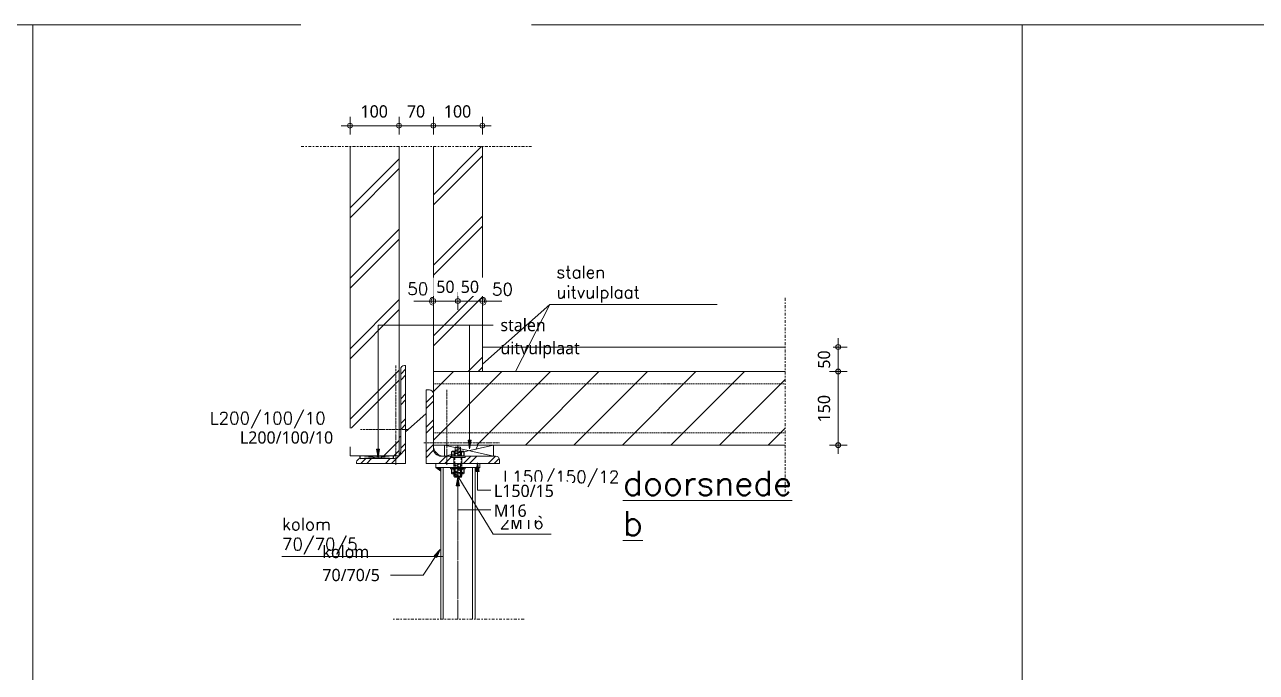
# Model space of a CAD drawing. Header units: millimetres. Extents: x -14163 to 55687, y -143 to 37302.
# Drawn here: x 24240 to 26753, y 34302 to 35622 of the extents above; entities that cross this region are included whole.
import ezdxf

# ---------------------------------------------------------------- set-up
doc = ezdxf.new("R2010")
doc.units = ezdxf.units.MM
for name, pattern in [('Dash', [6.35, 3.175, -3.175]), ('IMPORT-CENTER _3_', [1016, 635, -127, 127, -127]), ('IMPORT-HIDDEN _3_', [190.5, 127, -63.5]), ('MV_center', [15, 6, -3, 3, -3]), ('MV_hartlijn_staal', [6.6, 5, -0.8, 0, -0.8]), ('MV_hidden', [3.75, 2.5, -1.25]), ('Streep 1_1', [2, 1, -1])]:
    doc.linetypes.add(name, pattern=pattern)
for name, color, linetype, lineweight in [('A-ANNO-DIMS', 211, 'Continuous', 13), ('A-ANNO-DIMS-10', 211, 'Continuous', 13), ('A-DETL', 90, 'Continuous', 13), ('A-DETL-GENF', 92, 'Continuous', 18), ('A-DETL-GENF-HDLN', 1, 'Dash', 18), ('A-DETL-IDEN', 3, 'Continuous', 18), ('ARCERING', 55, 'Continuous', 13), ('AS', 1, 'IMPORT-CENTER _3_', 13), ('doorbraakdetails_dwg', 8, 'Continuous', 13), ('G-ANNO-TEXT', 231, 'Continuous', 13), ('MAATVOERING', 1, 'Continuous', 13), ('STAAL', 2, 'Continuous', 13)]:
    doc.layers.add(name, color=color, linetype=linetype, lineweight=lineweight)
doc.styles.add('RomanS', font='romans__.ttf', dxfattribs={"height": 635})
doc.styles.add('RomanS_1', font='romans__.ttf', dxfattribs={"height": 1270})
doc.styles.add('Segoe UI_3', font='segoeui.ttf', dxfattribs={"height": 25})
doc.dimstyles.new('2_5_mm', dxfattribs={"dimscale": 304.8, "dimtxt": 26.184099, "dimasz": 0.032808, "dimexe": 0.059055, "dimexo": 0.0625, "dimgap": 0.029528, "dimtad": 1, "dimdec": 0, "dimzin": 0, "dimdsep": 46, "dimtxsty": 'Segoe UI_3', "dimblk1": 'DOTBLANK', "dimblk2": 'DOTBLANK', "dimsah": 1, "dimcen": 0.09, "dimdle": 0.059055, "dimazin": 0, "dimtfac": 1, "dimtdec": 4, "dimtix": 1, "dimtmove": 0, "dimatfit": 3, "dimfxl": 0.059055, "dimfxlon": 1, "dimtvp": 1, "dimtfill": 1, "dimtolj": 1, "dimtzin": 0, "dimarcsym": 2})
pattern_1 = [(45, (0, 0), (-71.84205, 71.84205), []), (45, (20.32, 0), (-71.84205, 71.84205), [])]

# ---------------------------------------------------------------- blocks, each defined once
blk = doc.blocks.new('doorbraakdetails_dwg_HOEK20010010-V30-Details Constructie')
at = {"color": 2, "lineweight": 13}
for start, end in [(340.028763, 0), (270, 289.971237), (295.028763, 320.3631417), (322.2313693, 334.971237)]:
    blk.add_arc((28.956, 24.892), 76.2, start, end, dxfattribs=at)
blk = doc.blocks.new('doorbraakdetails_dwg_HOEK15015012-5098796-Details Constructie')
at = {"lineweight": 13}
h = blk.add_hatch(dxfattribs=at)
h.set_pattern_fill('FP_19', color=1, style=0, pattern_type=2)
h.set_pattern_definition([(45, (-153910.9, -224664.5), (-336.7596, 336.7596), [])])
h.paths.add_polyline_path([(-381, 787), (-381, 952), (-387, 871), (-406, 787), (-433, 715), (-472, 644), (-521, 578), (-578, 521), (-644, 472), (-715, 433), (-791, 404), (-871, 387), (-952, 381), (-787, 381), (-682, 395), (-584, 435), (-500, 500), (-433, 590), (-395, 682), (-385, 755)])
at = {"color": 2, "lineweight": 13}
blk.add_arc((-952, 952), 571, 270, 0, dxfattribs=at)
blk = doc.blocks.new('doorbraakdetails_dwg_DOT2035-5098797-Details Constructie')
at = {"layer": 'MAATVOERING'}
blk.add_line((10963, 17735), (11471, 17735), dxfattribs=at)
blk.add_arc((11471, 17735), 203, 90, 270, dxfattribs=at)
blk = doc.blocks.new('doorbraakdetails_dwg_DOT2035-5098800-Details Constructie')
at = {"layer": 'MAATVOERING'}
blk.add_line((14519, 17735), (14011, 17735), dxfattribs=at)
blk.add_arc((14011, 17735), 203, 270, 90, dxfattribs=at)
blk = doc.blocks.new('doorbraakdetails_dwg_MOER-5098697-Details Constructie')
at = {"layer": 'ARCERING', "color": 2}
for p, q in [((-5.1, 3.7), (-5.1, 0.3)), ((-3.8, 4.1), (3.8, 4.1)), ((-3.8, 0), (3.8, 0)), ((-2.5, 3.7), (-2.5, 0.3)), ((2.5, 3.7), (2.5, 0.3)), ((5.1, 3.7), (5.1, 0.3))]:
    blk.add_line(p, q, dxfattribs=at)
for centre, radius, start, end in [((-3.8, 1.4), 2.66, 61.4929, 118.5071), ((-3.8, 2.7), 2.66, 241.4929, 298.5071), ((0, -6.1), 10.2, 75.5225, 104.4775), ((0, 10.2), 10.2, 255.5225, 284.4775), ((3.8, 1.4), 2.66, 61.4929, 118.5071), ((3.8, 2.7), 2.66, 241.4929, 298.5071)]:
    blk.add_arc(centre, radius, start, end, dxfattribs=at)
blk = doc.blocks.new('doorbraakdetails_dwg_MOER_BOUT_MOER10-5098801-Details Constructie')
at = {"layer": 'ARCERING', "flags": 128}
for points in [[(-130, 695), (114, 622), (-130, 548), (114, 475), (-130, 402), (114, 328), (-111, 260)], [(49, -92), (114, -112), (-130, -185), (114, -259), (-130, -332), (114, -405), (-130, -479), (114, -552), (-130, -625), (114, -699)]]:
    blk.add_lwpolyline(points, dxfattribs=at)
at = {"layer": 'MAATVOERING', "color": 2}
blk.add_line((114, -699), (114, -92), dxfattribs=at)
at = {"layer": 'MAATVOERING', "color": 2, "flags": 128}
for points in [[(114, 260), (114, 694), (-130, 694), (-130, 260)], [(-130, -92), (-130, -699), (114, -699)]]:
    blk.add_lwpolyline(points, dxfattribs=at)
at = {"xscale": 56.25, "yscale": 56.25, "zscale": 56.25}
for p in [(-8, 269), (-8, -521)]:
    blk.add_blockref('doorbraakdetails_dwg_MOER-5098697-Details Constructie', p, dxfattribs=at)
blk = doc.blocks.new('doorbraakdetails_dwg_A$C2BE35F5E-5098802-Details Constructie')
at = {"color": 250, "lineweight": 13}
for p, q in [((11471, 12938), (11471, 16044)), ((7670, 9585), (7670, 9726)), ((9358, 9726), (7682, 9585)), ((7709, 9726), (9403, 9586)), ((9397, 9585), (9397, 9726))]:
    blk.add_line(p, q, dxfattribs=at)
at = {"color": 1, "lineweight": 13}
blk.add_line((14011, 15364), (29699, 15364), dxfattribs=at)
at = {"color": 250, "lineweight": 13, "flags": 128}
blk.add_lwpolyline([(14595, 9712), (14595, 10284), (12042, 9712), (12042, 10284)], close=True, dxfattribs=at)
at = {"layer": 'AS'}
for p, q in [((12741, 10284), (12741, 9712)), ((12741, 9331), (12741, 1282))]:
    blk.add_line(p, q, dxfattribs=at)
at = {"layer": 'MAATVOERING'}
for p, q in [((10963, 17735), (10455, 17735)), ((17510, 17562), (14011, 14478)), ((14519, 17735), (15027, 17735)), ((11090, 11904), (10032, 10972)), ((9778, 10748), (9693, 10673)), ((13780, 10284), (13668, 10066)), ((8619, 9726), (8541, 9658)), ((3622, 4515), (11977, 4515))]:
    blk.add_line(p, q, dxfattribs=at)
at = {"layer": 'MAATVOERING', "flags": 128}
for points in [[(26181, 17562), (17510, 17562), (15732, 14094)], [(17581, 5676), (14566, 5676), (12741, 8677)]]:
    blk.add_lwpolyline(points, dxfattribs=at)
at = {"layer": 'STAAL'}
for p, q in [((11598, 9331), (11598, 9128)), ((11852, 9128), (13630, 9128)), ((11852, 8942), (11852, 1282)), ((13630, 8942), (13630, 1282)), ((13884, 9128), (13884, 9331))]:
    blk.add_line(p, q, dxfattribs=at)
at = {"layer": 'STAAL', "linetype": 'IMPORT-HIDDEN _3_'}
for p, q in [((11979, 9128), (11979, 1282)), ((13503, 9128), (13503, 1282))]:
    blk.add_line(p, q, dxfattribs=at)
for name in ['doorbraakdetails_dwg_DOT2035-5098797-Details Constructie', 'doorbraakdetails_dwg_DOT2035-5098800-Details Constructie']:
    blk.add_blockref(name, (0, 0))
at = {"rotation": 270}
blk.add_blockref('doorbraakdetails_dwg_HOEK15015012-5098796-Details Constructie', (11090, 9331), dxfattribs=at)
for name, p, xscale, yscale, zscale in [('doorbraakdetails_dwg_HOEK20010010-V30-Details Constructie', (9252, 9842), 5, 5, 5), ('doorbraakdetails_dwg_MOER_BOUT_MOER10-5098801-Details Constructie', (12749, 9431), 1.08, 1.08, 1.08)]:
    blk.add_blockref(name, p, dxfattribs=dict(xscale=xscale, yscale=yscale, zscale=zscale))
at = {"layer": 'MAATVOERING', "color": 2, "char_height": 635, "line_spacing_factor": 0.983083, "style": 'RomanS'}
for s, insert, width, attachment_point in [('stalen\\Puitvulplaat', (17842, 19564), 5915.57, 1), ('50', (10664, 18695), 1469.23, 2), ('50', (15052, 18673), 1469.23, 2), ('L200/100/10', (-121, 12001), 8096.21, 1), ('L150/150/12', (15091, 8961), 8096.21, 1), ('kolom\\P70/70/5', (3625, 6517), 5296.95, 1), ('2M16', (14898, 6586), 3085.38, 1)]:
    blk.add_mtext(s, dxfattribs=dict(at, insert=insert, width=width, attachment_point=attachment_point))
at = {"layer": 'MAATVOERING', "color": 6, "insert": (21297, 8952), "char_height": 1270, "width": 11898.77, "attachment_point": 1, "line_spacing_factor": 0.983083, "style": 'RomanS_1'}
blk.add_mtext('\\Ldoorsnede\\Pb', dxfattribs=at)
blk = doc.blocks.new('doorbraakdetails_dwg-4168051-Details Constructie')
at = {"layer": 'MAATVOERING'}
for p, q in [((114199, 223774), (242241, 223774)), ((228343, 179157), (228343, 223774)), ((254179, 223774), (351028, 223774)), ((279604, 98107), (279604, 223774))]:
    blk.add_line(p, q, dxfattribs=at)
blk.add_blockref('doorbraakdetails_dwg_A$C2BE35F5E-5098802-Details Constructie', (237629, 191718))
blk = doc.blocks.new('28 Staalprofielen- L-2d - L150_15-3532981-Details Constructie')
at = {"layer": 'A-DETL-GENF', "lineweight": 13}
h = blk.add_hatch(dxfattribs=at)
h.set_pattern_fill('FP_180', color=256, style=0, pattern_type=2)
h.set_pattern_definition([(45, (-25058.503, -34727.282), (-25.144717, 25.144717), []), (45, (-25058.503, -34689.182), (-25.144717, 25.144717), [])])
h.paths.add_polyline_path([(150, 0), (150, 7), (149.7, 9.1), (148.9, 11), (147.7, 12.7), (146, 13.9), (144.1, 14.7), (142, 15), (31, 15), (26.9, 15.5), (23, 17.1), (19.7, 19.7), (17.1, 23), (15.5, 26.9), (15, 31), (15, 142), (14.7, 144.1), (13.9, 146), (12.7, 147.7), (11, 148.9), (9.1, 149.7), (7, 150), (0, 150), (0, 0)])
at = {"layer": 'A-DETL-GENF'}
for p, q in [((7, 150), (0, 150)), ((0, 150), (0, 0)), ((15, 31), (15, 142)), ((0, 0), (150, 0)), ((142, 15), (31, 15)), ((150, 0), (150, 7))]:
    blk.add_line(p, q, dxfattribs=at)
at = {"layer": 'A-DETL-GENF', "linetype": 'MV_hartlijn_staal', "lineweight": 13}
for p, q in [((42.5, 150), (42.5, -2.6)), ((-4.6, 42.5), (150, 42.5))]:
    blk.add_line(p, q, dxfattribs=at)
at = {"layer": 'A-DETL-GENF'}
for centre, radius, start, end in [((7, 142), 8, 360, 90), ((31, 31), 16, 180, 270), ((142, 7), 8, 360, 90)]:
    blk.add_arc(centre, radius, start, end, dxfattribs=at)
blk = doc.blocks.new('28 Staalprofielen- L-2d - L200_100_10-V91-Details Constructie')
at = {"layer": 'A-DETL-GENF', "lineweight": 13}
h = blk.add_hatch(dxfattribs=at)
h.set_pattern_fill('FP_181', color=256, style=0, pattern_type=2)
h.set_pattern_definition([(225, (25016.852, 34727.282), (25.144717, -25.144717), []), (225, (25016.852, 34689.182), (25.144717, -25.144717), [])])
h.paths.add_polyline_path([(100, 0), (0, 0), (0, -200), (2.5, -200), (4.4, -199.7), (6.2, -199), (7.8, -197.8), (9, -196.3), (9.7, -194.4), (10, -192.5), (10, -25), (10.5, -21.1), (12, -17.5), (14.4, -14.4), (17.5, -12), (21.1, -10.5), (25, -10), (92.5, -10), (94.4, -9.7), (96.2, -9), (97.8, -7.8), (99, -6.3), (99.7, -4.4), (100, -2.5)])
at = {"layer": 'A-DETL-GENF'}
for p, q in [((0, 0), (0, -200)), ((100, 0), (0, 0)), ((100, -2.5), (100, 0)), ((10, -192.5), (10, -25)), ((25, -10), (92.5, -10)), ((0, -200), (2.5, -200))]:
    blk.add_line(p, q, dxfattribs=at)
at = {"layer": 'A-DETL-GENF', "linetype": 'MV_hartlijn_staal', "lineweight": 13}
for p, q in [((20.1, -200), (20.1, 2.6)), ((-4.6, -69.3), (100, -69.3))]:
    blk.add_line(p, q, dxfattribs=at)
at = {"layer": 'A-DETL-GENF'}
for centre, radius, start, end in [((25, -25), 15, 90, 180), ((92.5, -2.5), 7.5, 270, 0), ((2.5, -192.5), 7.5, 270, 0)]:
    blk.add_arc(centre, radius, start, end, dxfattribs=at)
blk = doc.blocks.new('00 bout_moer - M16-4299270-Details Constructie')
at = {"layer": 'A-DETL-GENF'}
for p, q in [((-13, 11.6), (-11.7, 13)), ((-13, 11.6), (-11.1, 7.4)), ((-13, -11.1), (-13, 11.6)), ((-11.1, 7.4), (-13, 3.2)), ((-13, 3.2), (-13, -3.2)), ((-11.7, 13), (-4, 13)), ((-11.1, 7.4), (-4.6, 7.4)), ((-4.6, 7.4), (-2.8, 11.6)), ((-2.8, 3.2), (-4.6, 7.4)), ((-4, 13), (-2.8, 11.6)), ((-2.8, 0), (-2.8, 14.9)), ((-2.8, 14.9), (0, 14.9)), ((-2.8, 11.6), (-2.8, 0)), ((-2.8, -3.2), (-2.8, 3.2)), ((-2.8, -14.9), (-2.8, 0)), ((-2.8, 0), (-2.8, -11.1)), ((0, 14.9), (0, -14.9)), ((20, -14.9), (20, 14.9)), ((20, 14.9), (22.8, 14.9)), ((22.8, 14.9), (22.8, 0)), ((22.8, 11.1), (24.2, 13)), ((22.8, 0), (22.8, 11.1)), ((22.8, 11.1), (24.6, 7.2)), ((24.6, 7.2), (22.8, 3.2)), ((22.8, 3.2), (22.8, -3.2)), ((22.8, -11.6), (22.8, 0)), ((22.8, 0), (22.8, -14.9)), ((24.2, 13), (31.8, 13)), ((31.1, 7.2), (24.6, 7.2)), ((31.1, 7.2), (33, 11.1)), ((33, 3.2), (31.1, 7.2)), ((31.8, 13), (33, 11.1)), ((33, 11.1), (33, -11.6)), ((33, -3.2), (33, 3.2)), ((-13, -3.2), (-11.1, -7.2)), ((-11.1, -7.2), (-13, -11.1)), ((-11.8, -13), (-13, -11.1)), ((-4.2, -13), (-11.8, -13)), ((-11.1, -7.2), (-4.6, -7.2)), ((-4.6, -7.2), (-2.8, -3.2)), ((-2.8, -11.1), (-4.6, -7.2)), ((-2.8, -11.1), (-4.2, -13)), ((0, -14.9), (-2.8, -14.9)), ((22.8, -14.9), (20, -14.9)), ((22.8, -3.2), (24.6, -7.4)), ((24.6, -7.4), (22.8, -11.6)), ((24, -13), (22.8, -11.6)), ((31.7, -13), (24, -13)), ((31.1, -7.4), (24.6, -7.4)), ((31.1, -7.4), (33, -3.2)), ((33, -11.6), (31.1, -7.4)), ((33, -11.6), (31.7, -13))]:
    blk.add_line(p, q, dxfattribs=at)
at = {"layer": 'A-DETL-GENF', "linetype": 'Streep 1_1', "lineweight": 13}
for p, q in [((0, 8), (37.7, 8)), ((39.7, 6.5), (37.7, 8)), ((37.7, -8), (37.7, 8)), ((39.7, 6.5), (39.7, -6.5)), ((0, -8), (37.7, -8)), ((39.7, -6.5), (37.7, -8))]:
    blk.add_line(p, q, dxfattribs=at)
at = {"layer": 'A-DETL-GENF-HDLN'}
for p, q in [((0, 8), (1.5, 6.5)), ((0, 8), (0, -8)), ((1.5, 6.5), (37.7, 6.5)), ((0, -8), (1.5, -6.5)), ((1.5, -6.5), (37.7, -6.5))]:
    blk.add_line(p, q, dxfattribs=at)
blk = doc.blocks.new('NLRS_00_DI_maskeer - Type 1-4235018-Details Constructie')
at = {"layer": 'A-DETL-GENF', "linetype": 'MV_center'}
blk.add_line((170, 0), (-100, 0), dxfattribs=at)
blk = doc.blocks.new('NLRS_00_DI_maskeer - Type 1-4235016-Details Constructie')
at = {"layer": 'A-DETL-GENF', "linetype": 'MV_center'}
blk.add_line((370, 0), (-100, 0), dxfattribs=at)
blk = doc.blocks.new('NLRS_00_DI_maskeer - Type 1-4234382-Details Constructie')
at = {"layer": 'A-DETL-GENF', "linetype": 'MV_center'}
blk.add_line((300, 0), (-100, 0), dxfattribs=at)
blk = doc.blocks.new('DIMBLOCK173-Details Constructie')
at = {"layer": 'A-ANNO-DIMS-10'}
for p, q in [((25899.5, 34982.8), (25899.5, 34914.8)), ((25899.5, 34964.8), (25881.5, 34964.8)), ((25899.5, 34964.8), (25917.5, 34964.8)), ((25899.5, 34914.8), (25881.5, 34914.8)), ((25899.5, 34914.8), (25917.5, 34914.8))]:
    blk.add_line(p, q, dxfattribs=at)
for centre in [(25899.5, 34964.8), (25899.5, 34914.8)]:
    blk.add_circle(centre, 5, dxfattribs=at)
at = {"layer": 'A-ANNO-DIMS-10', "color": 0, "insert": (25857.9, 34920.7), "char_height": 25, "width": 45.703, "attachment_point": 1, "rotation": 90, "line_spacing_factor": 1.142579, "style": 'Segoe UI_3', "bg_fill": 3, "box_fill_scale": 1.25, "bg_fill_color": 9, "bg_fill_true_color": 13158600, "bg_fill_transparency": 0}
blk.add_mtext('50', dxfattribs=at)
blk = doc.blocks.new('_DotBlank')
at = {"color": 0, "linetype": 'ByBlock', "lineweight": -2}
blk.add_line((-0.5, 0), (-1, 0), dxfattribs=at)
blk.add_circle((0, 0), 0.5, dxfattribs=at)
blk = doc.blocks.new('DIMBLOCK174-Details Constructie')
at = {"layer": 'A-ANNO-DIMS-10'}
for p, q in [((25899.5, 34914.8), (25881.5, 34914.8)), ((25899.5, 34914.8), (25899.5, 34746.8)), ((25899.5, 34914.8), (25917.5, 34914.8)), ((25899.5, 34764.8), (25881.5, 34764.8)), ((25899.5, 34764.8), (25917.5, 34764.8))]:
    blk.add_line(p, q, dxfattribs=at)
for centre in [(25899.5, 34914.8), (25899.5, 34764.8)]:
    blk.add_circle(centre, 5, dxfattribs=at)
at = {"layer": 'A-ANNO-DIMS-10', "color": 0, "insert": (25857.9, 34811.2), "char_height": 25, "width": 68.555, "attachment_point": 1, "rotation": 90, "line_spacing_factor": 1.142579, "style": 'Segoe UI_3', "bg_fill": 3, "box_fill_scale": 1.25, "bg_fill_color": 9, "bg_fill_true_color": 13158600, "bg_fill_transparency": 0}
blk.add_mtext('150', dxfattribs=at)
blk = doc.blocks.new('DIMBLOCK175-Details Constructie')
at = {"layer": 'A-ANNO-DIMS-10'}
for p, q in [((25055.5, 35058.5), (25123.5, 35058.5)), ((25073.5, 35058.5), (25073.5, 35076.5)), ((25073.5, 35058.5), (25073.5, 35040.5)), ((25123.5, 35058.5), (25123.5, 35076.5)), ((25123.5, 35058.5), (25123.5, 35040.5))]:
    blk.add_line(p, q, dxfattribs=at)
for centre in [(25073.5, 35058.5), (25123.5, 35058.5)]:
    blk.add_circle(centre, 5, dxfattribs=at)
at = {"layer": 'A-ANNO-DIMS-10', "color": 0, "insert": (25079.5, 35100.1), "char_height": 25, "width": 45.703, "attachment_point": 1, "line_spacing_factor": 1.142579, "style": 'Segoe UI_3', "bg_fill": 3, "box_fill_scale": 1.25, "bg_fill_color": 9, "bg_fill_true_color": 13158600, "bg_fill_transparency": 0}
blk.add_mtext('50', dxfattribs=at)
blk = doc.blocks.new('DIMBLOCK176-Details Constructie')
at = {"layer": 'A-ANNO-DIMS-10'}
for p, q in [((25123.5, 35058.5), (25123.5, 35076.5)), ((25123.5, 35058.5), (25191.5, 35058.5)), ((25123.5, 35058.5), (25123.5, 35040.5)), ((25173.5, 35058.5), (25173.5, 35076.5)), ((25173.5, 35058.5), (25173.5, 35040.5))]:
    blk.add_line(p, q, dxfattribs=at)
for centre in [(25123.5, 35058.5), (25173.5, 35058.5)]:
    blk.add_circle(centre, 5, dxfattribs=at)
at = {"layer": 'A-ANNO-DIMS-10', "color": 0, "insert": (25129.5, 35100.1), "char_height": 25, "width": 45.703, "attachment_point": 1, "line_spacing_factor": 1.142579, "style": 'Segoe UI_3', "bg_fill": 3, "box_fill_scale": 1.25, "bg_fill_color": 9, "bg_fill_true_color": 13158600, "bg_fill_transparency": 0}
blk.add_mtext('50', dxfattribs=at)
blk = doc.blocks.new('DIMBLOCK234-Details Constructie')
at = {"layer": 'A-ANNO-DIMS-10'}
for p, q in [((24903.5, 35416), (24903.5, 35434)), ((25003.5, 35416), (25003.5, 35434)), ((24885.5, 35416), (25003.5, 35416)), ((24903.5, 35416), (24903.5, 35398)), ((25003.5, 35416), (25003.5, 35398))]:
    blk.add_line(p, q, dxfattribs=at)
for centre in [(24903.5, 35416), (25003.5, 35416)]:
    blk.add_circle(centre, 5, dxfattribs=at)
at = {"layer": 'A-ANNO-DIMS-10', "color": 0, "insert": (24924.9, 35457.6), "char_height": 25, "width": 68.555, "attachment_point": 1, "line_spacing_factor": 1.142579, "style": 'Segoe UI_3', "bg_fill": 3, "box_fill_scale": 1.25, "bg_fill_color": 9, "bg_fill_true_color": 13158600, "bg_fill_transparency": 0}
blk.add_mtext('100', dxfattribs=at)
blk = doc.blocks.new('DIMBLOCK235-Details Constructie')
at = {"layer": 'A-ANNO-DIMS-10'}
for p, q in [((25003.5, 35416), (25003.5, 35434)), ((25073.5, 35416), (25073.5, 35434)), ((25003.5, 35416), (25073.5, 35416)), ((25003.5, 35416), (25003.5, 35398)), ((25073.5, 35416), (25073.5, 35398))]:
    blk.add_line(p, q, dxfattribs=at)
for centre in [(25003.5, 35416), (25073.5, 35416)]:
    blk.add_circle(centre, 5, dxfattribs=at)
at = {"layer": 'A-ANNO-DIMS-10', "color": 0, "insert": (25019.5, 35457.6), "char_height": 25, "width": 45.703, "attachment_point": 1, "line_spacing_factor": 1.142579, "style": 'Segoe UI_3', "bg_fill": 3, "box_fill_scale": 1.25, "bg_fill_color": 9, "bg_fill_true_color": 13158600, "bg_fill_transparency": 0}
blk.add_mtext('70', dxfattribs=at)
blk = doc.blocks.new('DIMBLOCK236-Details Constructie')
at = {"layer": 'A-ANNO-DIMS-10'}
for p, q in [((25073.5, 35416), (25073.5, 35434)), ((25173.5, 35416), (25173.5, 35434)), ((25073.5, 35416), (25191.5, 35416)), ((25073.5, 35416), (25073.5, 35398)), ((25173.5, 35416), (25173.5, 35398))]:
    blk.add_line(p, q, dxfattribs=at)
for centre in [(25073.5, 35416), (25173.5, 35416)]:
    blk.add_circle(centre, 5, dxfattribs=at)
at = {"layer": 'A-ANNO-DIMS-10', "color": 0, "insert": (25094.9, 35457.6), "char_height": 25, "width": 68.555, "attachment_point": 1, "line_spacing_factor": 1.142579, "style": 'Segoe UI_3', "bg_fill": 3, "box_fill_scale": 1.25, "bg_fill_color": 9, "bg_fill_true_color": 13158600, "bg_fill_transparency": 0}
blk.add_mtext('100', dxfattribs=at)

msp = doc.modelspace()

# ---------------------------------------------------------------- hatches: boundary and pattern name
at = {"layer": 'A-DETL-GENF', "lineweight": 13}
h = msp.add_hatch(dxfattribs=at)
h.set_pattern_fill('FP_115', color=254, style=0, pattern_type=2)
h.set_pattern_definition(pattern_1)
h.paths.add_polyline_path([(25002.5, 34742.8), (25003.3, 34742.8), (25003.5, 34743), (25003.5, 35373.5), (24903.5, 35373.5), (24903.5, 34742.8), (24972.3, 34742.8)])
h = msp.add_hatch(dxfattribs=at)
h.set_pattern_fill('FP_115', color=254, style=0, pattern_type=2)
h.set_pattern_definition(pattern_1)
h.paths.add_polyline_path([(25173.5, 34914.8), (25173.5, 35373.5), (25073.5, 35373.5), (25073.5, 34914.8)])
h = msp.add_hatch(dxfattribs=at)
h.set_pattern_fill('FP_117', color=250, style=0, pattern_type=2)
h.set_pattern_definition([(45, (0, 0), (-49.49747, 49.49747), [])])
h.paths.add_polyline_path([(25572.7, 34764.8), (25791.2, 34764.8), (25791.2, 34914.8), (25073.5, 34914.8), (25073.5, 34764.8), (25272.5, 34764.8)])
at = {"layer": 'A-DETL-GENF'}
for points in [[(25088.5, 34711.9), (25088.5, 34719.3), (25078.5, 34719.3)], [(25158.5, 34711.9), (25168.5, 34719.3), (25158.5, 34719.3)]]:
    msp.add_hatch(color=7, dxfattribs=at).paths.add_polyline_path(points)
at = {"layer": 'A-DETL-IDEN'}
for points in [[(25163.9, 34728.9), (25160.7, 34710.9), (25167.1, 34710.9)], [(25123.5, 34699.6), (25120.3, 34681.6), (25126.7, 34681.6)]]:
    msp.add_hatch(color=256, dxfattribs=at).paths.add_polyline_path(points)
at = {"layer": 'G-ANNO-TEXT'}
for points in [[(24960.6, 34738.8), (24963.8, 34756.8), (24957.5, 34756.8)], [(25147.4, 34757.2), (25150.6, 34775.2), (25144.3, 34775.2)], [(25087.6, 34552.4), (25075, 34539.1), (25080.3, 34535.6)]]:
    msp.add_hatch(color=7, dxfattribs=at).paths.add_polyline_path(points)

# ---------------------------------------------------------------- linework, layer by layer
at = {"layer": 'A-DETL', "lineweight": 18}
for p, q in [((24903.5, 34742.8), (24903.5, 35373.5)), ((25003.5, 35373.5), (25003.5, 34742.8)), ((25073.5, 34764.8), (25073.5, 35373.5)), ((25173.5, 34914.8), (25173.5, 35373.5)), ((25791.2, 34964.8), (25173.5, 34964.8)), ((25073.5, 34914.8), (25791.2, 34914.8)), ((25791.2, 34764.8), (25073.5, 34764.8)), ((25096, 34764.8), (25196.5, 34742.3)), ((25196.5, 34764.8), (25096, 34742.3)), ((25096, 34742.3), (25096, 34764.8)), ((25196.5, 34764.8), (25196.5, 34742.3)), ((25003.5, 34742.8), (24903.5, 34742.8)), ((24923.9, 34743), (24992.4, 34737.3)), ((24923.9, 34742.8), (24923.9, 34737.3)), ((24991.9, 34743), (24924.4, 34737.3)), ((24991.9, 34742.8), (24991.9, 34737.3)), ((25078.5, 34719.3), (25078.5, 34727.3)), ((25078.5, 34719.3), (25168.5, 34719.3)), ((25078.5, 34719.3), (25088.5, 34711.9)), ((25088.5, 34410.4), (25088.5, 34719.3)), ((25093.5, 34410.4), (25093.5, 34719.3)), ((25153.5, 34410.4), (25153.5, 34719.3)), ((25158.5, 34410.4), (25158.5, 34719.3)), ((25168.5, 34719.3), (25158.5, 34711.9)), ((25168.5, 34719.3), (25168.5, 34727.3))]:
    msp.add_line(p, q, dxfattribs=at)
at = {"layer": 'A-DETL', "linetype": 'MV_hidden', "lineweight": 18}
for p, q in [((25073.5, 34889.8), (25791.2, 34889.8)), ((25073.5, 34789.8), (25791.2, 34789.8))]:
    msp.add_line(p, q, dxfattribs=at)
at = {"layer": 'A-DETL', "linetype": 'MV_hartlijn_staal'}
msp.add_line((25123.5, 34410.4), (25123.5, 34719.3), dxfattribs=at)
at = {"layer": 'A-DETL-IDEN'}
for p, q in [((25163.9, 34728.9), (25160.7, 34710.9)), ((25167.1, 34710.9), (25163.9, 34728.9)), ((25163.9, 34728.9), (25163.9, 34673.3)), ((25160.7, 34710.9), (25167.1, 34710.9)), ((25123.5, 34699.6), (25120.3, 34681.6)), ((25120.3, 34681.6), (25126.7, 34681.6)), ((25126.7, 34681.6), (25123.5, 34699.6)), ((25123.5, 34699.6), (25123.5, 34632.9)), ((25163.9, 34673.3), (25196, 34673.3)), ((25123.5, 34632.9), (25196, 34632.9))]:
    msp.add_line(p, q, dxfattribs=at)
at = {"layer": 'G-ANNO-TEXT', "color": 250}
for p, q in [((24960.6, 35009.6), (25195.3, 35009.6)), ((24960.6, 34738.8), (24960.6, 35009.6)), ((25147.4, 35009.6), (25195.3, 35009.6)), ((25147.4, 34757.2), (25147.4, 35009.6)), ((24963.8, 34756.8), (24957.5, 34756.8)), ((24957.5, 34756.8), (24960.6, 34738.8)), ((24960.6, 34738.8), (24963.8, 34756.8)), ((25150.6, 34775.2), (25144.3, 34775.2)), ((25144.3, 34775.2), (25147.4, 34757.2)), ((25147.4, 34757.2), (25150.6, 34775.2)), ((25087.6, 34552.4), (25052.8, 34500.1)), ((25087.6, 34552.4), (25075, 34539.1)), ((25075, 34539.1), (25080.3, 34535.6)), ((25080.3, 34535.6), (25087.6, 34552.4)), ((25052.8, 34500.1), (24985.8, 34500.1))]:
    msp.add_line(p, q, dxfattribs=at)

# ---------------------------------------------------------------- block references
at = {"layer": 'A-DETL-GENF', "linetype": 'MV_center'}
for name, p, rotation in [('NLRS_00_DI_maskeer - Type 1-4235016-Details Constructie', (25173.5, 35373.5), 180), ('NLRS_00_DI_maskeer - Type 1-4234382-Details Constructie', (25791.2, 34764.8), 90)]:
    msp.add_blockref(name, p, dxfattribs=dict(at, rotation=rotation))
at = {"layer": 'A-DETL-GENF', "linetype": 'MV_hartlijn_staal', "lineweight": 13, "rotation": 180}
msp.add_blockref('28 Staalprofielen- L-2d - L200_100_10-V91-Details Constructie', (25016.9, 34727.3), dxfattribs=at)
at = {"layer": 'A-DETL-GENF', "linetype": 'MV_hartlijn_staal', "lineweight": 13}
msp.add_blockref('28 Staalprofielen- L-2d - L150_15-3532981-Details Constructie', (25058.5, 34727.3), dxfattribs=at)
at = {"layer": 'A-DETL-GENF', "rotation": 270}
msp.add_blockref('00 bout_moer - M16-4299270-Details Constructie', (25123.5, 34739.3), dxfattribs=at)
at = {"layer": 'A-DETL-GENF', "linetype": 'MV_center'}
msp.add_blockref('NLRS_00_DI_maskeer - Type 1-4235018-Details Constructie', (25088.5, 34410.4), dxfattribs=at)
at = {"layer": 'doorbraakdetails_dwg', "color": 2, "xscale": 0.039370078740157, "yscale": 0.039370078740157, "zscale": 0.039370078740157}
msp.add_blockref('doorbraakdetails_dwg-4168051-Details Constructie', (15266.4, 26811.9), dxfattribs=at)

# ---------------------------------------------------------------- texts
at = {"layer": 'G-ANNO-TEXT', "color": 7, "char_height": 25, "attachment_point": 1, "style": 'Segoe UI_3'}
for s, insert, width in [('stalen ', (25210.3, 35022.1), 122.658), ('uitvulplaat', (25210.3, 34975.2), 196.413), ('kolom ', (24847.1, 34559.6), 129.873), ('70/70/5', (24847.1, 34512.6), 149.916)]:
    msp.add_mtext(s, dxfattribs=dict(at, insert=insert, width=width))

# ---------------------------------------------------------------- next in the draw order: texts
at = {"layer": 'A-DETL-IDEN', "lineweight": 13, "char_height": 25, "attachment_point": 1, "style": 'Segoe UI_3', "bg_fill": 3, "box_fill_scale": 1.25, "bg_fill_color": 9, "bg_fill_true_color": 13158600, "bg_fill_transparency": 0}
for s, insert, width in [('L200/100/10', (24678.8, 34792.9), 239.705), ('L150/15', (25197.1, 34684.1), 153.122)]:
    msp.add_mtext(s, dxfattribs=dict(at, insert=insert, width=width))

# ---------------------------------------------------------------- next in the draw order: dimensions: what is measured, and where the dimension line sits
at = {"layer": 'A-ANNO-DIMS'}
for base, p1, p2, override, picture, middle in [((25003.5, 35416), (24903.5, 35398), (25003.5, 35398), {"dimpost": '<>', "dimfxl": 100}, 'DIMBLOCK234-Details Constructie', (24953.5, 35438)), ((25123.5, 35058.5), (25073.5, 35076.5), (25123.5, 35040.5), {"dimpost": '<>', "dimfxl": 61.611687}, 'DIMBLOCK175-Details Constructie', (25098.5, 35080.4))]:
    dim = msp.add_linear_dim(base=base, p1=p1, p2=p2, dimstyle='2_5_mm', override=override, dxfattribs=at)
    dim.commit()
    dim.dimension.update_dxf_attribs({"geometry": picture, "text_midpoint": middle})
dim = msp.add_linear_dim(base=(25899.5, 34914.8), p1=(25881.5, 34964.8), p2=(25881.5, 34914.8), angle=90, dimstyle='2_5_mm', override={"dimpost": '<>', "dimfxl": 50}, dxfattribs=at)
dim.commit()
dim.dimension.update_dxf_attribs({"geometry": 'DIMBLOCK173-Details Constructie', "text_midpoint": (25877.6, 34939.8)})

# ---------------------------------------------------------------- next in the draw order: texts
at = {"layer": 'A-DETL-IDEN', "lineweight": 13, "insert": (25197.1, 34643.7), "char_height": 25, "width": 84.979, "attachment_point": 1, "style": 'Segoe UI_3', "bg_fill": 3, "box_fill_scale": 1.25, "bg_fill_color": 9, "bg_fill_true_color": 13158600, "bg_fill_transparency": 0}
msp.add_mtext('M16', dxfattribs=at)

# ---------------------------------------------------------------- next in the draw order: dimensions: what is measured, and where the dimension line sits
at = {"layer": 'A-ANNO-DIMS'}
for base, p1, p2, override, picture, middle in [((25073.5, 35416), (25003.5, 35398), (25073.5, 35398), {"dimpost": '<>', "dimfxl": 70}, 'DIMBLOCK235-Details Constructie', (25038.5, 35437.9)), ((25173.5, 35058.5), (25123.5, 35040.5), (25173.5, 35076.5), {"dimpost": '<>', "dimfxl": 61.611687}, 'DIMBLOCK176-Details Constructie', (25148.5, 35080.4))]:
    dim = msp.add_linear_dim(base=base, p1=p1, p2=p2, dimstyle='2_5_mm', override=override, dxfattribs=at)
    dim.commit()
    dim.dimension.update_dxf_attribs({"geometry": picture, "text_midpoint": middle})
dim = msp.add_linear_dim(base=(25899.5, 34764.8), p1=(25881.5, 34914.8), p2=(25881.5, 34764.8), angle=90, dimstyle='2_5_mm', override={"dimpost": '<>', "dimfxl": 150}, dxfattribs=at)
dim.commit()
dim.dimension.update_dxf_attribs({"geometry": 'DIMBLOCK174-Details Constructie', "text_midpoint": (25877.5, 34839.8)})

# ---------------------------------------------------------------- next in the draw order: dimensions: what is measured, and where the dimension line sits
dim = msp.add_linear_dim(base=(25173.5, 35416), p1=(25073.5, 35398), p2=(25173.5, 35398), dimstyle='2_5_mm', override={"dimpost": '<>', "dimfxl": 100}, dxfattribs=at)
dim.commit()
dim.dimension.update_dxf_attribs({"geometry": 'DIMBLOCK236-Details Constructie', "text_midpoint": (25123.5, 35438)})

doc.saveas('drawing.dxf')
